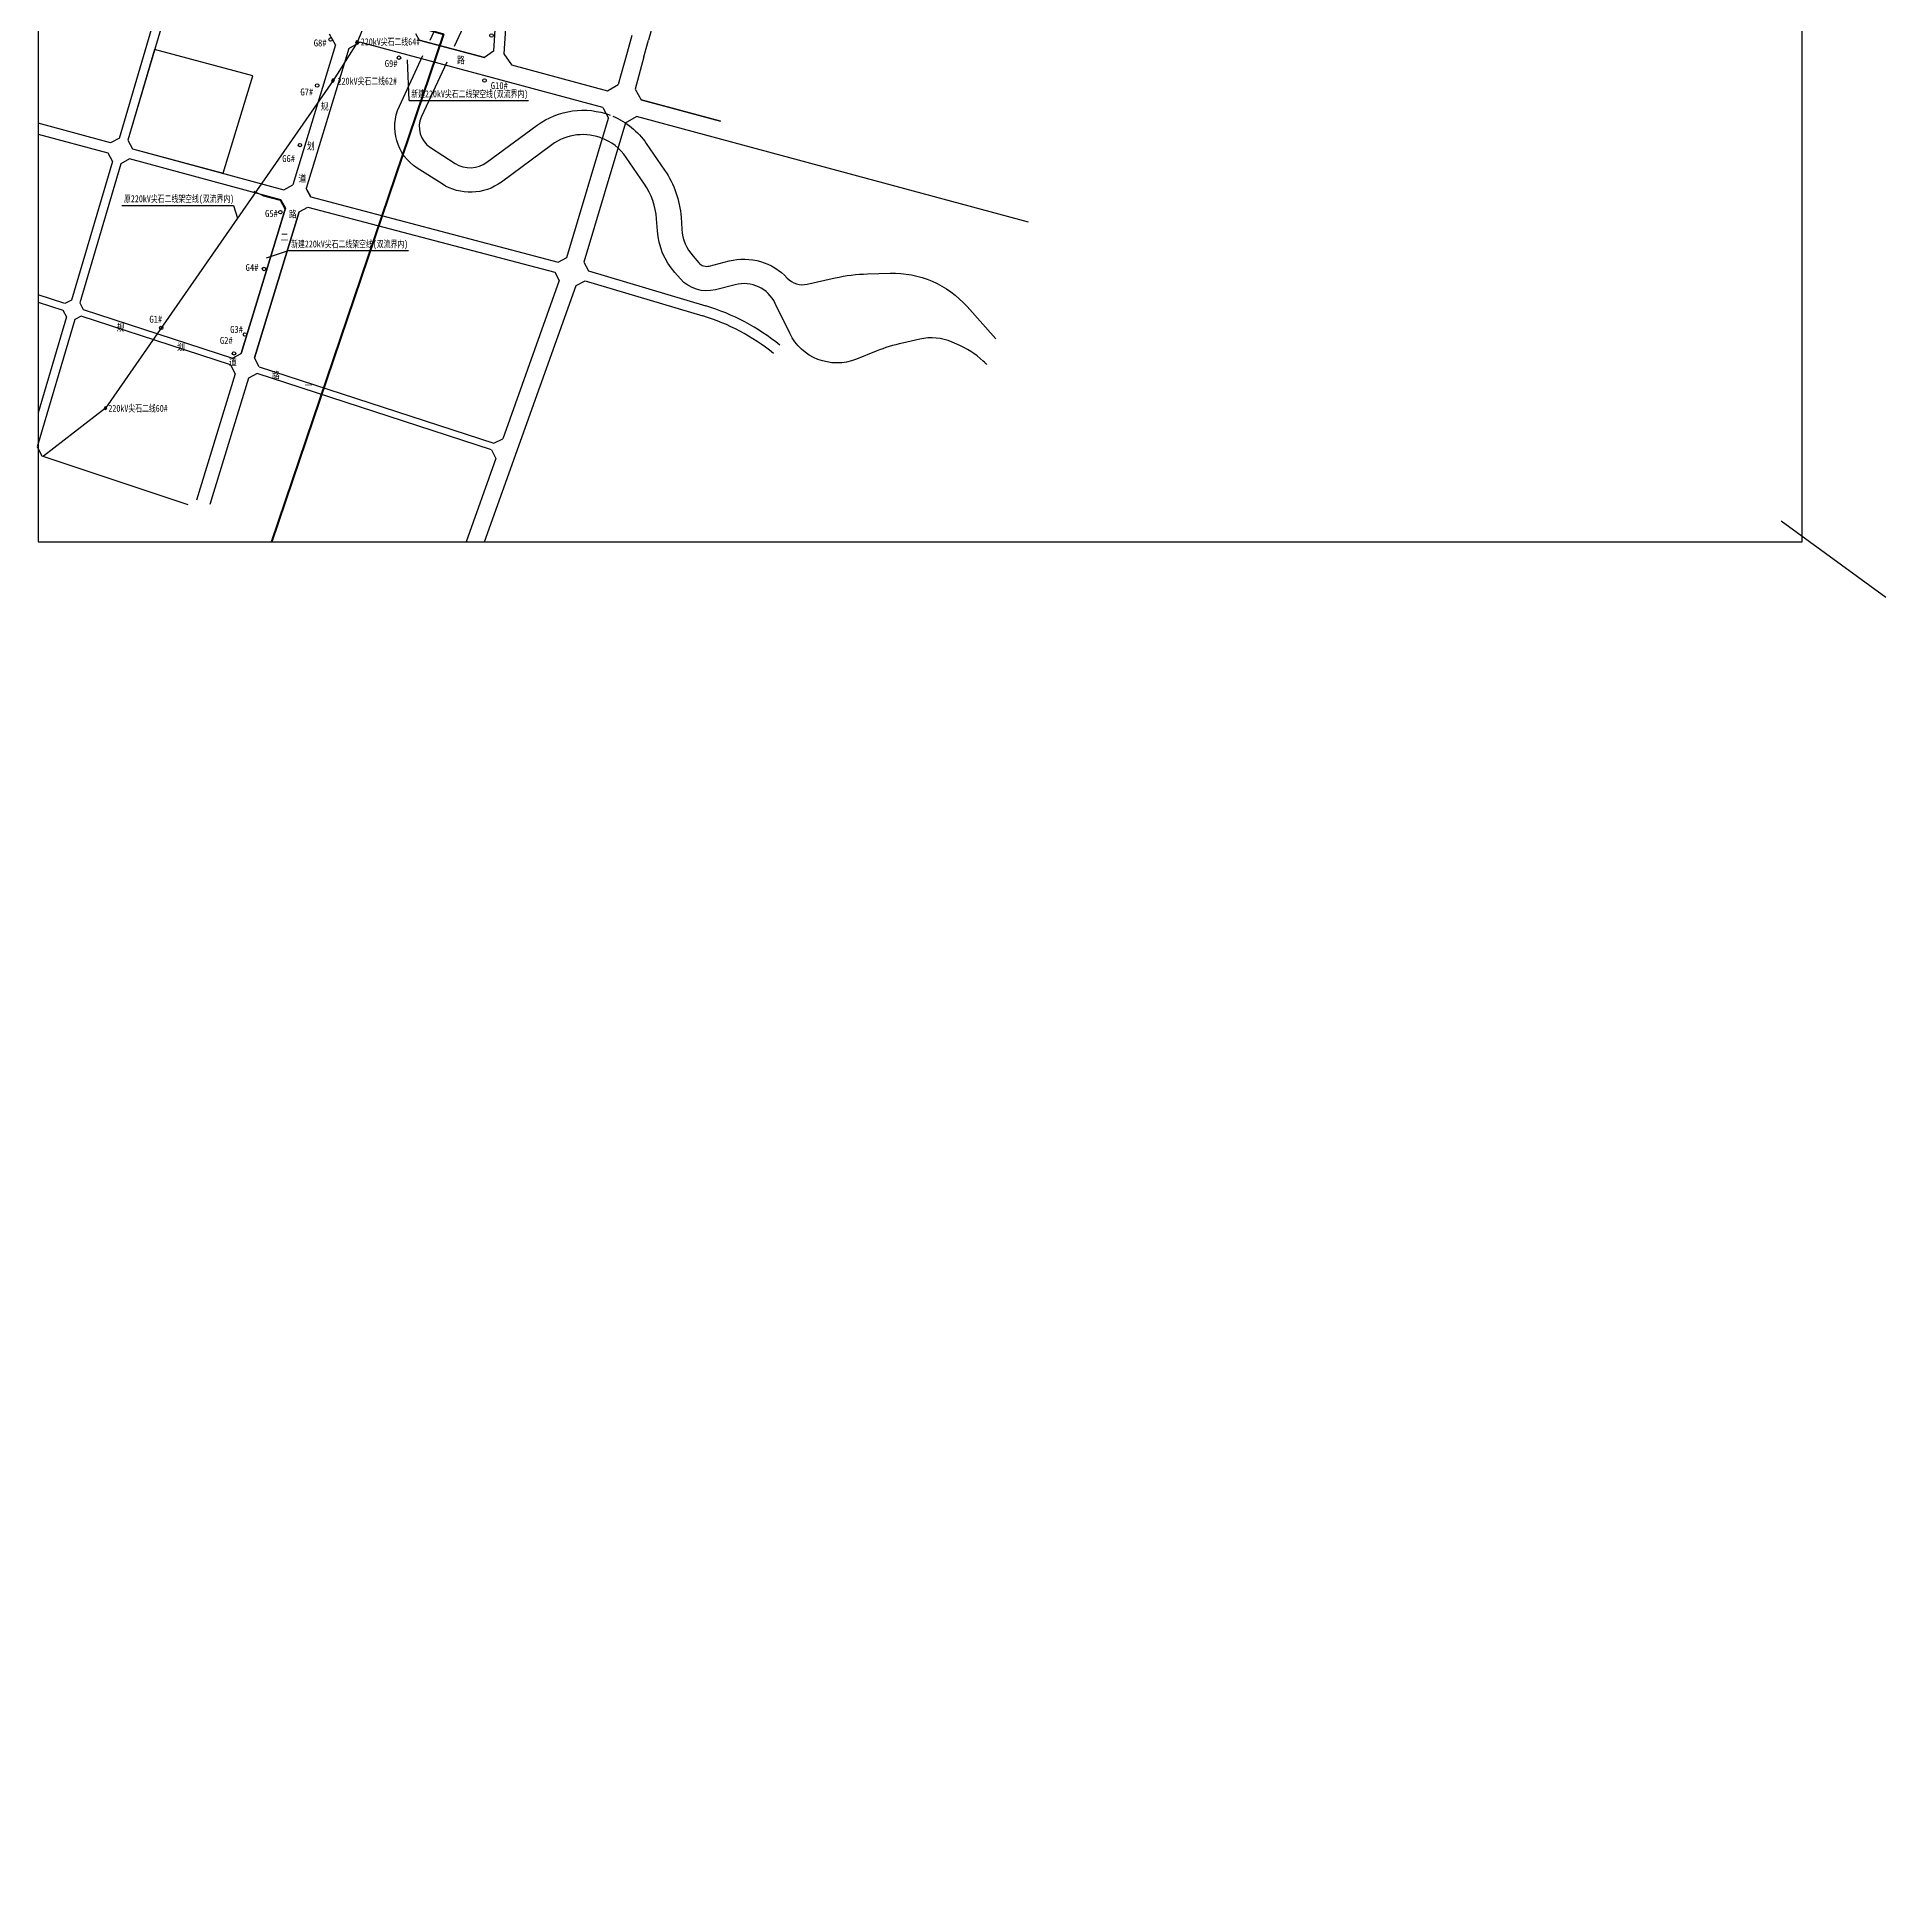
# Model space of a CAD drawing. Header units: inches. Extents: x 14633 to 228805, y -943 to 210487.
# Drawn here: x 213832 to 219120, y 197710 to 203025 of the extents above; entities that cross this region are included whole.
import ezdxf
from ezdxf.enums import TextEntityAlignment as Align

# ---------------------------------------------------------------- set-up
doc = ezdxf.new("R2010")
doc.units = ezdxf.units.IN
doc.header["$LTSCALE"] = 10
doc.header["$MEASUREMENT"] = 0
doc.linetypes.add('ACAD_ISO05W100', pattern=[34, 24, -3, 0.5, -3, 0.5, -3])
for name, color, linetype in [('0规划范围线', 8, 'ACAD_ISO05W100'), ('110kV顺源线', 1, 'Continuous'), ('1名称', 7, 'Continuous'), ('1河流-岸线', 4, 'Continuous'), ('1道路红线', 7, 'Continuous'), ('220kV', 6, 'Continuous'), ('B-G11', 94, 'Continuous'), ('g规划电缆隧道', 1, 'Continuous'), ('双流尖石二线迁改', 7, 'Continuous'), ('文字', 7, 'Continuous'), ('规划高压走廊', 3, 'Continuous')]:
    doc.layers.add(name, color=color, linetype=linetype)
doc.styles.add('宋体', font='', dxfattribs={"width": 0.9})
doc.styles.add('路名', font='simhei.ttf', dxfattribs={"width": 0.8})
doc.styles.get('宋体').set_extended_font_data('SimSun')

msp = doc.modelspace()

# ---------------------------------------------------------------- linework, layer by layer
at = {"color": 8}
msp.add_line((218820.8, 201641.1), (219120.2, 201422.7), dxfattribs=at)
at = {"layer": '0规划范围线', "color": 8, "linetype": 'ByBlock'}
msp.add_line((214393.6, 202543.9), (214404.8, 202507), dxfattribs=at)
at = {"layer": '110kV顺源线', "color": 8}
for p, q in [((213834.8, 207416.8), (213834.8, 201581.1)), ((218880.8, 201581.1), (218880.8, 207416.8)), ((213834.8, 201581.1), (218880.8, 201581.1))]:
    msp.add_line(p, q, dxfattribs=at)
at = {"layer": '1河流-岸线', "color": 8}
for points in [[(214956.3, 203016.7), (215061.7, 203243.1, 0.335254), (215024.3, 203417.6), (214886.5, 203536.6, -0.187568), (214801.6, 203696.7), (214772.9, 203941.8, -0.064007), (214774.8, 204115.2, -0.056334)], [(214841.8, 204086.8, 0.056256), (214842.4, 203950), (214871.1, 203704.8, 0.187568), (214932.3, 203589.6), (215070, 203470.5, -0.335254), (215125.1, 203213.6), (215024.8, 202998)], [(215451.4, 202734.5, 0.264375), (215304.2, 202716.9), (215160.3, 202610.6, -0.310906), (214990.3, 202605), (214919.5, 202650.4, -0.375388), (214868.2, 202827.3), (214935.6, 202972.2)], [(215004.2, 202953.8), (214931.6, 202797.8, 0.375388), (214957.3, 202709.3), (215028, 202664, 0.310906), (215118.7, 202667), (215262.7, 202773.2, -0.255229), (215471.6, 202801.8)], [(215478.7, 202798.9, -0.143432), (215574.6, 202720.8), (215627, 202644.5, -0.13423), (215673.9, 202510.1), (215676.3, 202475.3, 0.16489), (215708.4, 202398.3), (215725, 202379.5, 0.282025), (215754.9, 202370.2), (215811.3, 202384.7, -0.274447), (215977.8, 202335.9, 0.266456), (216034.9, 202318.3), (216115.1, 202336.3, -0.048157), (216207.4, 202347.9), (216271.7, 202349.7, -0.221503), (216492, 202254.7), (216574.5, 202161.9)], [(216549, 202088.6, -0.008235), (216541.6, 202095.1), (216538, 202098.5, 0.083173), (216463, 202146.8), (216449.3, 202152.7, 0.158779), (216356.8, 202161.2), (216307.3, 202149.9, 0.039257), (216232.5, 202126.6), (216175.5, 202103.8, -0.394283), (215984.7, 202178), (215943.6, 202263.4, 0.357352), (215828.7, 202316.9), (215772.3, 202302.4, -0.282025), (215672.4, 202333.2), (215655.9, 202352, -0.16489), (215606.4, 202470.5), (215604, 202505.3, 0.13423), (215569.3, 202604.9), (215516.9, 202681.2, 0.155516), (215444.9, 202737)]]:
    msp.add_lwpolyline(points, format="xyb", dxfattribs=at)
at = {"layer": '1道路红线', "color": 8}
for p, q in [((215209.1, 203630.6), (215166.9, 202977)), ((215170.5, 203497.8), (215137.3, 202984.9)), ((215663.5, 203316.6), (215581.1, 203016.6)), ((214067.3, 202736.5), (214187.4, 203142.7)), ((214211.5, 203136.2), (214091.5, 202730)), ((214168.3, 202989.9), (214091.5, 202730)), ((214449.1, 202914.3), (214168.3, 202989.9)), ((214685.3, 203003.5), (214563.1, 202602.4)), ((214685.3, 203003.5), (214563.1, 202602.4)), ((214724, 202993.1), (214601.8, 202592.1)), ((214685.3, 203003.5), (214668.5, 203033.9)), ((214724, 202993.1), (214755.4, 203010.5)), ((215449.8, 202823.7), (214755.4, 203010.5)), ((214914.7, 203035.5), (214924.5, 203016.8)), ((214924.5, 203016.8), (215111.6, 202966.5)), ((215111.6, 202966.5), (214924.5, 203016.8)), ((214924.5, 203016.8), (214924.5, 203016.8)), ((215532.9, 203029.8), (215519.7, 202981.6)), ((215567.9, 202968.4), (215581.1, 203016.6)), ((215567.9, 202968.4), (215581.1, 203016.6)), ((215137.3, 202984.9), (215111.6, 202966.5)), ((215166.9, 202977), (215189.4, 202945.5)), ((215189.4, 202945.5), (215463.6, 202871.7)), ((215519.7, 202981.6), (215494.4, 202889.4)), ((215567.9, 202968.4), (215542.7, 202876.4)), ((214364.2, 202635.5), (214449.1, 202914.3)), ((215463.6, 202871.7), (215494.4, 202889.4)), ((215542.7, 202876.4), (215560.2, 202845.8)), ((215560.2, 202845.8), (215786.8, 202784.8)), ((215786.8, 202784.8), (215560.2, 202845.8)), ((214042.4, 202722.6), (213834.8, 202778.7)), ((214042.4, 202722.6), (213834.8, 202778.7)), ((214042.4, 202722.6), (213834.8, 202778.7)), ((215347.7, 202394.9), (215466.8, 202793.2)), ((215515.1, 202780.2), (215395.8, 202381.3)), ((215449.8, 202823.7), (215466.8, 202793.2)), ((215515.1, 202780.2), (215546.4, 202797.7)), ((216668, 202495.9), (215546.4, 202797.7)), ((213834.8, 202747.6), (214033.9, 202693.8)), ((213834.8, 202747.6), (214033.9, 202693.8)), ((213834.8, 202747.6), (214033.9, 202693.8)), ((214067.3, 202736.5), (214042.4, 202722.6)), ((214067.3, 202736.5), (214042.4, 202722.6)), ((214067.3, 202736.5), (214042.4, 202722.6)), ((214091.5, 202730), (214105.1, 202705.6)), ((214091.5, 202730), (214105.1, 202705.6)), ((214091.5, 202730), (214105.1, 202705.6)), ((214091.5, 202730), (214105.1, 202705.6)), ((214047.5, 202669.4), (213930.2, 202272.6)), ((214047.5, 202669.4), (213930.2, 202272.6)), ((214047.5, 202669.4), (213930.2, 202272.6)), ((214033.9, 202693.8), (214047.5, 202669.4)), ((214033.9, 202693.8), (214047.5, 202669.4)), ((214033.9, 202693.8), (214047.5, 202669.4)), ((214096.6, 202676.8), (214071.6, 202662.9)), ((214096.6, 202676.8), (214071.6, 202662.9)), ((214096.6, 202676.8), (214071.6, 202662.9)), ((214529.2, 202559.8), (214096.6, 202676.8)), ((214529.2, 202559.8), (214096.6, 202676.8)), ((214529.2, 202559.8), (214096.6, 202676.8)), ((214105.1, 202705.6), (214364.2, 202635.5)), ((214105.1, 202705.6), (214538, 202588.5)), ((214105.1, 202705.6), (214538, 202588.5)), ((214105.1, 202705.6), (214538, 202588.5)), ((214071.6, 202662.9), (213954, 202264.9)), ((214071.6, 202662.9), (213954, 202264.9)), ((214071.6, 202662.9), (213954, 202264.9)), ((214480.2, 202570.5), (214452.6, 202583.1)), ((214528.5, 202557.4), (214480.2, 202570.5)), ((214538, 202588.5), (214563.1, 202602.4)), ((214538, 202588.5), (214563.1, 202602.4)), ((214538, 202588.5), (214563.1, 202602.4)), ((214615.2, 202567.6), (214601.7, 202592)), ((214615.2, 202567.6), (214601.7, 202592)), ((214601.8, 202592.1), (214615.3, 202567.8)), ((214615.3, 202567.8), (215322.6, 202380.9)), ((214542.7, 202535.4), (214416, 202119.6)), ((214542.7, 202535.4), (214416, 202119.6)), ((214416, 202119.6), (214542.7, 202535.4)), ((214416.7, 202122), (214541.9, 202533)), ((214454, 202107.2), (214581.4, 202525.1)), ((214581.3, 202525), (214454, 202107.2)), ((214581.3, 202525), (214454, 202107.2)), ((214541.9, 202533), (214528.5, 202557.4)), ((214529.2, 202559.8), (214542.7, 202535.4)), ((214529.2, 202559.8), (214542.7, 202535.4)), ((214529.2, 202559.8), (214542.7, 202535.4)), ((214542.7, 202535.4), (214529.2, 202559.8)), ((214581.3, 202525), (214606.5, 202538.9)), ((214581.3, 202525), (214606.5, 202538.9)), ((214581.4, 202525.1), (214606.5, 202539.1)), ((214606.5, 202539.1), (215313.2, 202352.3)), ((215313.2, 202352.3), (215325.8, 202328.4)), ((215322.6, 202380.9), (215347.7, 202394.9)), ((215395.8, 202381.3), (215409.3, 202356.5)), ((215409.3, 202356.5), (215744.7, 202256.1)), ((215112, 201581.1), (215374.1, 202314.8)), ((215325.8, 202328.4), (215164.2, 201875.9)), ((215374.1, 202314.8), (215399.9, 202327.9)), ((215399.9, 202327.9), (215736.1, 202227.4)), ((213911.7, 202262.9), (213834.8, 202287.9)), ((213911.7, 202262.9), (213834.8, 202287.9)), ((213911.7, 202262.9), (213834.8, 202287.9)), ((213834.8, 202266.9), (213906, 202243.7)), ((213834.8, 202266.9), (213906, 202243.7)), ((213834.8, 202266.9), (213906, 202243.7)), ((213906, 202243.7), (213916.1, 202224.6)), ((213906, 202243.7), (213916.1, 202224.6)), ((213906, 202243.7), (213916.1, 202224.6)), ((213930.2, 202272.6), (213911.7, 202262.9)), ((213930.2, 202272.6), (213911.7, 202262.9)), ((213930.2, 202272.6), (213911.7, 202262.9)), ((213954, 202264.9), (213964, 202245.8)), ((213954, 202264.9), (213964, 202245.8)), ((213954, 202264.9), (213964, 202245.8)), ((213964, 202245.8), (214391.2, 202106.7)), ((213964, 202245.8), (214391.2, 202106.7)), ((213964, 202245.8), (214391.2, 202106.7)), ((213939.8, 202216.9), (213832.2, 201852.8)), ((213939.8, 202216.9), (213832.2, 201852.8)), ((213939.8, 202216.9), (213832.2, 201852.8)), ((213916.1, 202224.6), (213834.8, 201949.8)), ((213916.1, 202224.6), (213834.8, 201949.8)), ((213916.1, 202224.6), (213834.8, 201949.8)), ((213958.3, 202226.6), (213939.8, 202216.9)), ((213958.3, 202226.6), (213939.8, 202216.9)), ((213958.3, 202226.6), (213939.8, 202216.9)), ((214385.3, 202087.6), (213958.3, 202226.6)), ((214385.3, 202087.6), (213958.3, 202226.6)), ((214385.3, 202087.6), (213958.3, 202226.6)), ((214385.3, 202087.6), (214398.5, 202062.2)), ((214385.3, 202087.6), (214398.5, 202062.2)), ((214385.3, 202087.6), (214398.5, 202062.2)), ((214385.3, 202087.6), (214398.5, 202062.2)), ((214385.3, 202087.6), (214398.5, 202062.2)), ((214391.2, 202106.7), (214416, 202119.6)), ((214391.2, 202106.7), (214416, 202119.6)), ((214391.2, 202106.7), (214416, 202119.6)), ((214467.2, 202081.9), (214454, 202107.2)), ((214467.2, 202081.9), (214454, 202107.2)), ((214467.2, 202081.9), (214454, 202107.2)), ((214398.5, 202062.2), (214288.4, 201700.7)), ((214398.5, 202062.2), (214288.4, 201700.7)), ((214398.5, 202062.2), (214288.4, 201700.7)), ((214398.5, 202062.2), (214288.4, 201700.7)), ((214398.5, 202062.2), (214288.4, 201700.7)), ((214436.6, 202049.8), (214326.3, 201688.1)), ((214436.6, 202049.8), (214326.3, 201688.1)), ((214436.6, 202049.8), (214326.3, 201688.1)), ((214436.6, 202049.8), (214326.3, 201688.1)), ((214436.6, 202049.8), (214326.3, 201688.1)), ((214461.4, 202062.8), (214436.6, 202049.8)), ((214461.4, 202062.8), (214436.6, 202049.8)), ((214461.4, 202062.8), (214436.6, 202049.8)), ((214461.4, 202062.8), (214436.6, 202049.8)), ((214461.4, 202062.8), (214436.6, 202049.8)), ((215131.8, 201844.4), (214461.4, 202062.8)), ((214467.2, 202081.9), (215138.5, 201863.3)), ((215138.5, 201863.3), (215164.2, 201875.9)), ((213832.2, 201852.8), (213845.5, 201827.3)), ((213832.2, 201852.8), (213845.5, 201827.3)), ((213832.2, 201852.8), (213845.5, 201827.3)), ((213845.5, 201827.3), (214263.6, 201687.9)), ((213845.5, 201827.3), (214263.6, 201687.9)), ((213845.5, 201827.3), (214263.6, 201687.9)), ((215144.1, 201819.4), (215059, 201581.1)), ((215131.8, 201844.4), (215144.1, 201819.4))]:
    msp.add_line(p, q, dxfattribs=at)
for radius in [615, 585]:
    msp.add_arc((215568.5, 201666.9), radius, 50.8305, 73.3478, dxfattribs=at)
at = {"layer": '220kV', "color": 8, "linetype": 'Continuous'}
for p, q in [((214742.7, 203008.5, 0), (214752.2, 203011.7, 0)), ((214749.2, 203005.4, 0), (214745.7, 203014.8, 0)), ((214673.9, 202900.4, 0), (214683.2, 202902.3, 0)), ((214679.2, 202896.7, 0), (214677.8, 202905.9, 0)), ((214023.9, 201962.4, 0), (214031.7, 201965, 0)), ((214029.1, 201959.8, 0), (214026.5, 201967.6, 0))]:
    msp.add_line(p, q, dxfattribs=at)
at = {"layer": '220kV', "color": 8, "linetype": 'Continuous', "elevation": 0, "flags": 128}
for points in [[(214742.7, 203008.5), (214749.2, 203005.4), (214752.2, 203011.7), (214745.7, 203014.8)], [(214673.9, 202900.4), (214679.2, 202896.7), (214683.2, 202902.3), (214677.8, 202905.9)], [(214023.9, 201962.4), (214029.1, 201959.8), (214031.7, 201965), (214026.5, 201967.6)]]:
    msp.add_lwpolyline(points, close=True, dxfattribs=at)
at = {"layer": 'B-G11', "color": 3, "const_width": 0.001}
msp.add_lwpolyline([(218880.8, 6048.1), (218880.8, 206048.1)], dxfattribs=at)
at = {"layer": 'g规划电缆隧道', "color": 8}
for q in [(214282.2, 202543.9), (214393.6, 202543.9)]:
    msp.add_line((214074.8, 202543.9), q, dxfattribs=at)
at = {"layer": 'g规划电缆隧道', "color": 8, "flags": 128}
msp.add_lwpolyline([(215444.2, 204081.9), (214937.4, 203478.7), (214747.4, 203010.1), (214678.5, 202901.3), (214027.8, 201963.7), (213850, 201826.4)], dxfattribs=at)
at = {"layer": '双流尖石二线迁改', "color": 8}
for p, q in [((214896.4, 202843.9), (214891.6, 202959.8)), ((214896.4, 202843.9), (215103.8, 202843.9)), ((214896.4, 202843.9), (215237.7, 202843.9)), ((214552.8, 202414.4), (214486.8, 202392.6)), ((214552.8, 202414.4), (214760.2, 202414.4)), ((214552.8, 202414.4), (214894.2, 202414.4))]:
    msp.add_line(p, q, dxfattribs=at)
at = {"layer": '双流尖石二线迁改', "color": 8, "linetype": 'ByBlock'}
for centre in [(214671.5, 203018.4), (215132, 203029.8), (214867.3, 202966.3), (214633.2, 202886.6), (215111.7, 202901.2), (214583.8, 202716.3), (214528, 202524.3), (214480.9, 202361.9), (214187.1, 202193.2), (214426.5, 202174.4), (214395.2, 202120.2)]:
    msp.add_circle(centre, 5, dxfattribs=at)
at = {"layer": '规划高压走廊', "color": 8, "lineweight": 106}
msp.add_lwpolyline([(213834.8, 203357.2), (214445.9, 203192.8), (214499.3, 203178.4), (214994.4, 203033.5), (214502.6, 201581.1)], dxfattribs=at)

# ---------------------------------------------------------------- texts
at = {"layer": '1名称', "color": 8, "lineweight": 9, "style": '宋体', "width": 0.7}
for s, p in [('220kV尖石二线64#', (214842.9, 203012.5)), ('220kV尖石二线62#', (214776.5, 202900.1)), ('220kV尖石二线60#', (214120.8, 201963.8))]:
    msp.add_text(s, height=20, rotation=359.9993, dxfattribs=at).set_placement(p, align=Align.MIDDLE)
msp.add_text('原220kV尖石二线架空线(双流界内)', height=20, rotation=359.9993, dxfattribs=at).set_placement((214080.7, 202552.9))
at = {"layer": '双流尖石二线迁改', "color": 8, "lineweight": 9, "style": '宋体'}
for s, width, p in [('G8#', 0.9, (214623.3, 202998.5)), ('G9#', 0.9, (214826.4, 202939.6)), ('G10#', 0.9, (215129.7, 202876.5)), ('G7#', 0.9, (214585.1, 202858.3)), ('新建220kV尖石二线架空线(双流界内)', 0.7, (214902.3, 202852.8)), ('G6#', 0.9, (214533.1, 202667.8)), ('G5#', 0.9, (214484, 202510.5)), ('新建220kV尖石二线架空线(双流界内)', 0.7, (214558.7, 202423.3)), ('G4#', 0.9, (214428.5, 202355.9)), ('G1#', 0.9, (214153.2, 202208.1)), ('G3#', 0.9, (214384.2, 202178.9)), ('G2#', 0.9, (214354.9, 202147.3))]:
    msp.add_text(s, height=20, rotation=359.9993, dxfattribs=dict(at, width=width)).set_placement(p)
at = {"layer": '文字', "color": 8, "style": '路名', "width": 0.8}
for s, p in [('路', (215033.1, 202949.6)), ('规', (214643.6, 202816.9)), ('划', (214603.8, 202703.5)), ('道', (214579.5, 202610.9)), ('路', (214552.1, 202508.6)), ('二', (214528.6, 202442.9)), ('规', (214059.7, 202184.6)), ('划', (214232.5, 202128.9)), ('道', (214380.6, 202085.4)), ('路', (214503.5, 202047.9)), ('一', (214596.9, 202019.2))]:
    msp.add_text(s, height=20, dxfattribs=at).set_placement(p)

doc.saveas('drawing.dxf')
